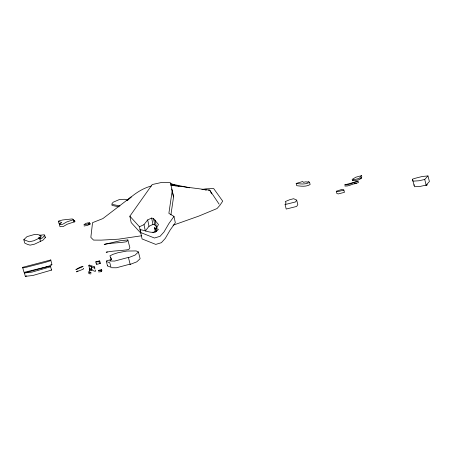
<?xml version="1.0" encoding="UTF-8"?>
<svg xmlns="http://www.w3.org/2000/svg" width="452" height="452" viewBox="0 0 452 452"><rect width="100%" height="100%" fill="white"/><g stroke="black" fill="none" stroke-linecap="round" stroke-linejoin="round"><path stroke-width="0.68" d="M358.408 182.212L358.385 182.597L354.69 183.789L356.165 183.388C352.306 183.778 348.961 186.467 344.916 186.071M128.47 257.685L128.515 257.369L114.667 261.064L109.734 261.007L111.491 259.414L109.898 255.872L113.045 254.295L117.887 252.747L126.78 251.035L136.148 250.928L138.408 251.967L140.12 258.685L136.781 261.844L130.187 264.403L128.47 257.685L135.063 255.12L138.408 251.967M130.187 264.403L130.227 264.092L116.379 267.782L111.446 267.725M412.546 179.851L412.653 179.099L415.71 178.144L422.179 176.5L427.971 175.935L429.4 181.534L425.88 185.36L427.338 184.806L420.58 186.331L414.58 186.749L412.546 179.851L413.156 181.15L419.157 180.738L424.716 179.478L427.971 175.935M413.976 185.444L414.083 184.698M129.86 216.186L139.476 226.768L140.798 233.147L131.182 222.57L129.86 216.186L152.228 184.54L161.652 182.444L170.37 182.648L172.24 190.558L168.873 213.355L174.003 216.418L175.319 222.802L170.212 229.944L165.302 238.362L161.381 242.696L155.776 244.402L142.081 238.944L140.12 229.661C145.911 230.283 153.861 235.498 158.398 229.328L154.46 227.735L155.386 232.204M170.901 214.903L173.557 196.942L172.24 190.558M95.711 270.827L95.276 271.358L94.016 271.053L91.479 269.584M106.378 261.437L109.813 262.815L110.96 267.29L107.519 265.912L106.378 261.437L106.508 260.815L111.265 259.601L110.695 257.363M107.519 265.912L107.649 265.296M89.745 270.347L89.485 271.025L92.005 269.884L91.151 266.527M285.076 204.564L286.093 202.931L285.246 201.592L289.642 199.739L293.647 198.71L296.681 200.134L297.823 204.609L296.653 206.44L286.218 209.044L285.076 204.564L295.512 201.965L296.681 200.134M40.471 241.362L39.612 238.006L38.522 237.938L39.804 237.356L41.025 235.458L37.137 234.413L34.9 234.362L26.996 236.639L23.826 239.684L24.685 243.046L27.549 244.425L30.12 245.153L34.618 244.136L42.912 240.21L45.375 237.537L44.403 234.752L39.516 235.3M41.313 236.577L40.092 238.481L39.804 237.356M156.126 231.661L155.601 229.107L158.505 224.576L153.494 218.519L151.635 218.062L147.685 219.926L144.002 224.621L139.476 226.768M88.801 265.618L89.213 264.979L94.372 266.844L94.858 267.471L94.417 267.996L93.163 267.691L88.801 265.618L89.66 268.974M361.86 176.777L360.538 178.822L361.397 177.93L359.56 179.5L355.639 180.517L352.362 180.568L353.266 179.986M59.41 224.463L59.913 223.689L61.76 222.576L58.427 221.361L58.675 220.988L62.653 219.971L72.297 218.915L73.422 219.728L73.992 221.966L75.043 221.621L67.246 224.203L63.15 226.565L59.98 226.701L59.41 224.463L62.579 224.328L66.676 221.966L73.422 219.728M174.003 216.418L168.89 223.559L163.986 231.978L160.064 236.311L154.454 238.018L140.764 232.56L140.12 229.661M157.098 227.424L154.81 224.904L152.951 224.441L149.002 226.311L145.318 231.006L144.002 224.621M44.804 235.3L42.341 237.967L39.9 239.125M91.118 269.076L89.197 269.906L89.564 268.855L91.722 268.765L91.118 269.076L91.406 270.2M126.961 200.688C133.871 194.19 142.052 188.456 151.363 185.981M128.588 199.338L131.148 196.965L102.864 218.593L92.541 222.655L90.846 237.373L93.541 240.091L101.112 240.131L118.543 239.17L141.725 235.746M50.771 259.962L50.036 260.894L44.742 262.499L26.035 267.33L22.905 267.895L22.6 267.347L50.771 259.962L51.912 264.443L51.178 265.375L45.884 266.979L24.046 272.375L22.6 267.347M77.947 270.895L76.439 271.867L82.693 269.392L83.665 268.776L83.253 268.556M89.439 224.271L89.151 223.147L87.575 224.147L83.829 224.893L85.626 223.497L87.309 222.977L89.547 222.864L89.829 223.989M127.871 239.944L126.724 241.701C119.401 242.984 111.684 242.775 104.186 244.402L120.074 240.769L127.871 239.944L129.865 247.781L128.724 249.538C121.402 250.826 113.684 250.611 106.186 252.239L107.423 251.95M89.547 222.864L88.468 223.446L89.151 223.147M39.612 238.006L33.764 240.775L29.261 241.792L23.826 239.684M95.779 261.877L99.632 260.827L100.367 263.363L97.327 264.25L96.349 264.115L95.779 261.877L96.756 262.007L99.796 261.12M96.349 264.115L96.926 263.861M309.569 182.309C305.456 184.727 300.648 183.998 296.19 183.444L296.761 185.687C301.218 186.235 306.027 186.964 310.14 184.552L309.569 182.309L308.236 181.371L307.241 182.455L306.253 181.749L303.292 182.314L302.789 181.495L296.19 183.444M152.804 232.622L155.403 231.661M336.288 191.252L341.514 189.535L342.972 189.535L343.876 190.094L344.447 192.332L338.237 193.919L336.859 193.49L336.288 191.252L337.667 191.682L343.876 190.094M173.076 225.22L198.886 216.067L217.033 208.541L219.864 205.372L222.717 201.168L213.677 188.557L205.976 188.851L201.88 189.456M50.652 266.748L32.075 272.11L24.448 272.985L25.301 276.341L32.934 275.471L51.505 270.104L50.652 266.748L49.714 266.228L47.268 266.691L24.448 272.985M25.301 276.341L26.617 275.923M50.624 264.793L51.912 264.443M84.117 226.011L87.863 225.265L90.225 223.774L88.756 224.565L90.123 223.972L88.711 224.039M91.038 273.765L90.072 273.957L88.473 273.087M205.118 190.032L206.44 190.072M208.428 190.128L209.756 190.168L219.124 204.163M98.609 271.946L101.282 271.686L100.994 271.624L102.028 270.708L101.446 270.584M176.404 186.032L170.884 185.105L209.756 190.168L211.592 193.868M177.783 186.264L179.161 186.495M128.035 199.965L124.328 199.27L119.091 199.665L113.107 202.236L111.621 204.298L119.95 205.948M111.904 205.417L118.961 206.813M170.347 183.761L189.552 187.823M60.308 224.017L58.997 223.604L58.427 221.361M170.246 183.546L174.93 185.1M95.513 270.307L95.078 270.008M51.217 269.759L51.505 270.104M154.46 227.735L155.601 229.107M44.974 236.989L45.375 237.537M100.203 263.064L100.367 263.363M424.716 179.478L426.146 185.077M98.909 261.499L99.48 263.736M94.372 266.844L94.886 268.861M171.687 189.032L173.557 196.942M155.002 220.034L156.319 226.412M156.064 228.384L156.59 230.938M153.494 218.519L154.81 224.904M151.635 218.062L152.951 224.441M147.685 219.926L149.002 226.311M358.125 181.094L358.103 181.478L354.057 182.484L351.193 183.732L347.255 184.8L344.627 184.953L358.125 181.094M361.572 175.658L359.272 178.382L355.351 179.393L352.08 179.45L355.933 177.178L361.572 175.658M98.683 270.324L98.321 270.827L100.999 270.567L100.706 270.499L101.74 269.59L98.683 270.324M79.507 267.448L75.868 269.629L83.095 266.539L82.682 266.318L79.507 267.448M74.755 220.497L73.71 220.847L74.755 220.497M90.948 272.624L89.79 272.838L88.191 271.968L89.36 271.771L90.948 272.624"/></g></svg>
